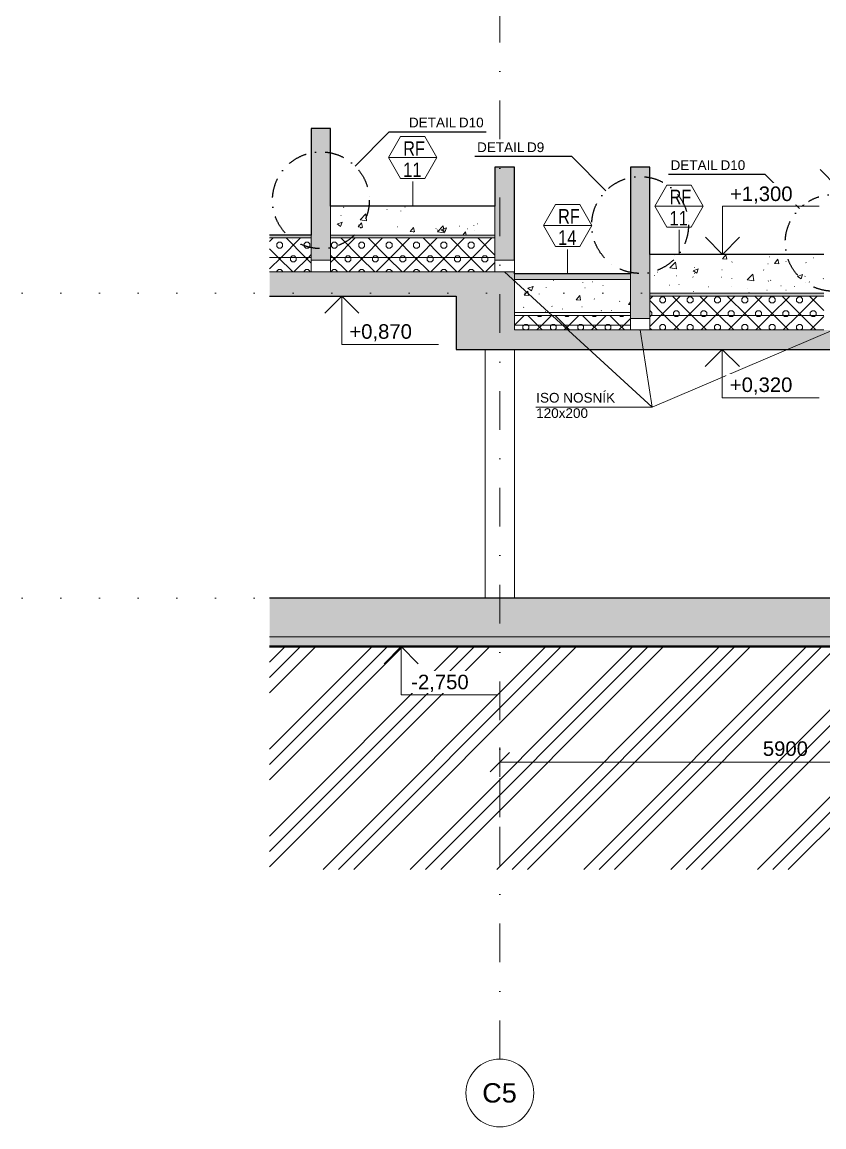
# Model space of a CAD drawing. Header units: millimetres. Extents: x -9657 to 178820, y -8645 to 72638.
# Drawn here: x 22260 to 30548, y -7711 to 3700 of the extents above; entities that cross this region are included whole.
import ezdxf

# ---------------------------------------------------------------- set-up
doc = ezdxf.new("R2010")
doc.units = ezdxf.units.MM
for name, pattern in [('HA_DashDot_10mm-S3mm', [1000, 400, -300, 0, -300]), ('HA_DashDot_4mm-S1mm', [400, 200, -100, 0, -100]), ('HA_Dot-S4mm', [400, 0, -400])]:
    doc.linetypes.add(name, pattern=pattern)
for name, color, linetype, lineweight in [('A-____-____-DIMS', 9, 'Continuous', 5), ('A-____-____-DIMS-100', 9, 'Continuous', 5), ('A-DETL-____-OTLN', 9, 'Continuous', 25), ('A-DETL-____-THIN', 9, 'Continuous', 9), ('A-DETL-____-WIDE', 9, 'Continuous', 40), ('A-DETL-GENF-OTLN', 9, 'Continuous', 9), ('A-FLOR-____-IDEN', 9, 'Continuous', 9), ('A-FLOR-____-MCUT', 9, 'Continuous', 25), ('A-FLOR-____-OTLN', 9, 'Continuous', 9), ('A-FLOR-____-OVHD', 9, 'HA_DashDot_4mm-S1mm', 25), ('A-FLOR-____-PATT', 9, 'Continuous', 25), ('A-FLOR-LEVL-OTLN', 9, 'Continuous', 9), ('A-WALL-____-MCUT', 9, 'Continuous', 25), ('A-WALL-____-PATT', 9, 'Continuous', 25), ('C-PRKG-____-OTLN', 9, 'Continuous', 9), ('G-____-____-DIMS', 9, 'Continuous', 5), ('G-____-____-TEXT', 9, 'Continuous', 5), ('S-BEAM-____-MCUT', 9, 'Continuous', 25), ('S-BEAM-____-OTLN', 9, 'Continuous', 9), ('S-COLS-____-OTLN', 9, 'Continuous', 9), ('S-GRID-____-IDEN', 9, 'Continuous', 9), ('S-GRID-____-OTLN', 9, 'Continuous', 5)]:
    doc.layers.add(name, color=color, linetype=linetype, lineweight=lineweight)
doc.styles.add('Arial', font='arial.ttf', dxfattribs={"height": 200})
doc.styles.add('Arial Narrow', font='ARIALN.TTF', dxfattribs={"height": 150})
doc.styles.add('Arial_1', font='arial.ttf', dxfattribs={"height": 150})
doc.styles.add('Arial_2', font='arial.ttf', dxfattribs={"height": 100})
doc.styles.add('Arial_3', font='arial.ttf', dxfattribs={"width": 0.8, "height": 150})
doc.dimstyles.new('Inner_Dimensions_1', dxfattribs={"dimscale": 304.8, "dimtxt": 153.03891, "dimasz": 0.656168, "dimexe": 0.492126, "dimexo": 0.0625, "dimgap": 0.065617, "dimtad": 1, "dimdec": 0, "dimzin": 0, "dimdsep": 46, "dimtxsty": 'Arial_1', "dimblk1": 'OBLIQUE', "dimblk2": 'OBLIQUE', "dimsah": 1, "dimcen": 0.09, "dimdle": 0.492126, "dimazin": 0, "dimtfac": 1, "dimtdec": 4, "dimtix": 1, "dimtmove": 0, "dimatfit": 3, "dimfxl": 0.492126, "dimfxlon": 1, "dimtvp": 1, "dimtolj": 1, "dimtzin": 0, "dimlwd": 9, "dimlwe": 9, "dimarcsym": 2})
pattern_1 = [(45, (28926.91, 1865.4), (-141.421, 141.421), []), (0, (29152.25, 1931.64), (141.421, 141.421), [25, -257.843]), (45, (29177.25, 1931.64), (-141.421, 141.421), [25, -175]), (90, (29194.93, 1949.32), (-141.421, 141.421), [25, -257.843]), (135, (29194.93, 1974.32), (-141.421, -141.421), [25, -175]), (0, (29152.25, 1992), (141.421, 141.421), [25, -257.843]), (45, (29134.58, 1974.32), (-141.421, 141.421), [25, -175]), (90, (29134.58, 1949.32), (-141.421, 141.421), [25, -257.843]), (135, (29152.25, 1931.64), (-141.421, -141.421), [25, -175]), (135, (29119.75, 1865.4), (-141.421, -141.421), [])]
pattern_2 = [(50, (28856.2, 1865.4), (537.945, -47.064), [56.25, -618.75]), (355, (28856.2, 1865.4), (-104.06, 564.144), [45, -495]), (100.451, (28901.03, 1861.5), (433.886, 517.08), [47.805, -525.86]), (46.184, (28856.2, 2015.4), (800.43, -124.14), [84.38, -928.12]), (96.636, (28922.9, 2005.06), (701, 730.6), [71.71, -788.78]), (351.184, (28856.2, 2015.4), (701, 730.59), [67.5, -742.5]), (21, (28931.2, 1977.9), (447.68, -301.964), [56.25, -618.75]), (326, (28931.2, 1977.9), (182.49, 543.86), [45, -495]), (71.451, (28968.5, 1952.74), (630.17, 241.89), [47.805, -525.86]), (37.5, (28856.2, 1865.4), (9.12, 249.67), [3.353, -485.647, 3.353, -499.147, -496.875]), (37.5, (28856.2, 1865.4), (9.12, 249.67), [-991.5, 3.353, -493.522]), (7.5, (28856.2, 1865.4), (197.302, 295.809), [3.353, -283.147, 3.353, -474.397, -189.375]), (7.5, (28856.2, 1865.4), (197.302, 295.809), [-764.25, 3.353, -186.022]), (327.5, (28688.95, 1865.4), (400.367, -16.916), [3.353, -184.147, 3.353, -581.647, -776.25]), (327.5, (28688.95, 1865.4), (400.367, -16.916), [-772.5, 3.353, -772.897]), (317.5, (28613.95, 1865.4), (437.39, 75.08), [3.353, -240.397, 3.353, -385.147, -551.25]), (317.5, (28613.95, 1865.4), (437.39, 75.08), [-632.25, 3.35, -547.9])]

# ---------------------------------------------------------------- blocks, each defined once
blk = doc.blocks.new('HA_sCO_Rectangle - 300X600-1468925-ŘEZ C-C OBJEKT C')
at = {"layer": 'S-COLS-____-OTLN'}
for p, q in [((-50984, -2250), (-50984, 320)), ((-50684, 320), (-50684, -2245))]:
    blk.add_line(p, q, dxfattribs=at)
blk = doc.blocks.new('HA_PA_Perpendicular_SingleStall - Generic-1370711-ŘEZ C-C OBJEKT C')
at = {"layer": 'C-PRKG-____-OTLN', "lineweight": 5}
for p, q in [((-53214, -2245), (-50985, -2245)), ((-50985, -2250), (-53214, -2250)), ((-50985, -2250), (-50985, -2245))]:
    blk.add_line(p, q, dxfattribs=at)
blk = doc.blocks.new('HA_PA_Perpendicular_SingleStall - Generic-V34-ŘEZ C-C OBJEKT C')
at = {"layer": 'C-PRKG-____-OTLN', "lineweight": 5}
for p, q in [((-50684, -2250), (-50684, -2245)), ((-50684, -2245), (-48134, -2245)), ((-48134, -2250), (-50684, -2250)), ((-48134, -2250), (-48134, -2245))]:
    blk.add_line(p, q, dxfattribs=at)
blk = doc.blocks.new('Grid - Radius 3_5mm-353793-ŘEZ C-C OBJEKT C')
at = {"layer": 'S-GRID-____-IDEN'}
blk.add_circle((-23334, -7361), 350, dxfattribs=at)
blk = doc.blocks.new('Spot Elevations - Default-792506-ŘEZ C-C OBJEKT C')
at = {"layer": 'G-____-____-DIMS', "lineweight": 9}
for p, q in [((-20677, 1400), (-21677, 1400)), ((-21677, 1400), (-21677, 900)), ((-21853, 1077), (-21677, 900)), ((-21677, 900), (-21500, 1077))]:
    blk.add_line(p, q, dxfattribs=at)
blk = doc.blocks.new('Spot Elevations - Flipped-794089-ŘEZ C-C OBJEKT C')
at = {"layer": 'G-____-____-DIMS', "lineweight": 9}
for p, q in [((-44882, -207), (-44705, -30)), ((-44705, -30), (-44528, -207)), ((-44705, -530), (-44705, -30)), ((-43705, -530), (-44705, -530))]:
    blk.add_line(p, q, dxfattribs=at)
blk = doc.blocks.new('DIMBLOCK79-ŘEZ C-C OBJEKT C')
at = {"layer": 'A-____-____-DIMS-100', "lineweight": 9}
for p, q in [((27198, -3794), (27198, -4094)), ((27198, -3944), (27198, -3794)), ((27198, -3944), (27298, -3844)), ((33098, -3794), (33098, -4094)), ((33098, -3944), (33098, -3794)), ((33098, -3944), (33198, -3844)), ((27198, -3944), (27098, -4044)), ((27198, -3944), (33098, -3944)), ((33098, -3944), (32998, -4044))]:
    blk.add_line(p, q, dxfattribs=at)
at = {"layer": 'A-____-____-DIMS-100', "color": 0, "lineweight": 9, "insert": (29917, -3729), "char_height": 150, "width": 553.77, "attachment_point": 1, "line_spacing_factor": 0.941778, "style": 'Arial_1'}
blk.add_mtext('5900', dxfattribs=at)
blk = doc.blocks.new('_Oblique')
at = {"color": 0, "linetype": 'ByBlock', "lineweight": -2}
blk.add_line((-0.5, -0.5), (0.5, 0.5), dxfattribs=at)
blk = doc.blocks.new('N_Floor Tag - Standard-1821837-ŘEZ C-C OBJEKT C')
at = {"layer": 'A-FLOR-____-IDEN'}
for p, q in [((-20061, 1617), (-20186, 1400)), ((-20061, 1617), (-19811, 1617)), ((-19686, 1400), (-19811, 1617)), ((-20061, 1183), (-20186, 1400)), ((-20186, 1400), (-19686, 1400)), ((-19686, 1400), (-19811, 1183)), ((-20061, 1183), (-19811, 1183))]:
    blk.add_line(p, q, dxfattribs=at)
at = {"layer": 'A-FLOR-____-IDEN', "lineweight": 5, "insert": (-20034, 1569), "char_height": 150, "width": 275.78, "attachment_point": 1, "style": 'Arial_3'}
blk.add_mtext('RF', dxfattribs=at)

msp = doc.modelspace()

# ---------------------------------------------------------------- hatches: boundary and pattern name
at = {"layer": 'A-DETL-GENF-OTLN', "lineweight": 5}
h = msp.add_hatch(dxfattribs=at)
h.set_pattern_fill('FP_32', color=250, style=0, pattern_type=2)
h.set_pattern_definition([(45, (28856.2, 1865.4), (-449.013, 449.013), []), (45, (29014.95, 1865.4), (0, 898.026), []), (45, (28697.45, 1865.4), (0, 898.026), [])])
h.paths.add_polyline_path([(59821.1, -5051.9), (59821.1, -2750), (24818.2, -2750), (24818.2, -5051.9), (51070.4, -5051.9)])
at = {"layer": 'A-FLOR-____-PATT', "lineweight": 5}
h = msp.add_hatch(dxfattribs=at)
h.set_pattern_fill('FP_28', color=256, style=0, pattern_type=2)
h.set_pattern_definition(pattern_2)
h.paths.add_polyline_path([(27148.2, 1500), (27148.2, 1800), (25448.6, 1800), (25448.6, 1500), (27005.9, 1500)])
for points in [[(25248.6, 1470), (25248.6, 1500), (24818.2, 1500), (24818.2, 1470)], [(27148.2, 1470), (27148.2, 1500), (25448.6, 1500), (25448.6, 1470), (27005.9, 1470)], [(28548.2, 1040), (28548.2, 1100), (27348.2, 1100), (27348.2, 1040)], [(30548.2, 870), (30548.2, 900), (28748.2, 900), (28748.2, 870), (29193.6, 870)]]:
    msp.add_hatch(color=256, dxfattribs=at).paths.add_polyline_path(points)
h = msp.add_hatch(dxfattribs=at)
h.set_pattern_fill('FP_26', color=256, style=0, pattern_type=2)
h.set_pattern_definition(pattern_1)
h.paths.add_polyline_path([(25248.6, 1270), (25248.6, 1470), (24818.2, 1470), (24818.2, 1270)])
h = msp.add_hatch(dxfattribs=at)
h.set_pattern_fill('FP_26', color=256, style=0, pattern_type=2)
h.set_pattern_definition(pattern_1)
h.paths.add_polyline_path([(27148.2, 1270), (27148.2, 1470), (25448.6, 1470), (25448.6, 1270), (27005.9, 1270)])
h = msp.add_hatch(dxfattribs=at)
h.set_pattern_fill('FP_26', color=256, style=0, pattern_type=2)
h.set_pattern_definition(pattern_1)
h.paths.add_polyline_path([(25248.6, 1120), (25248.6, 1270), (24818.2, 1270), (24818.2, 1120)])
h = msp.add_hatch(dxfattribs=at)
h.set_pattern_fill('FP_26', color=256, style=0, pattern_type=2)
h.set_pattern_definition(pattern_1)
h.paths.add_polyline_path([(27148.2, 1120), (27148.2, 1270), (25448.6, 1270), (25448.6, 1120), (27005.9, 1120)])
h = msp.add_hatch(dxfattribs=at)
h.set_pattern_fill('FP_28', color=256, style=0, pattern_type=2)
h.set_pattern_definition(pattern_2)
h.paths.add_polyline_path([(30548.2, 900), (30548.2, 1300), (28748.2, 1300), (28748.2, 900), (29193.6, 900)])
at = {"layer": 'A-FLOR-____-PATT', "lineweight": 9}
for points in [[(25248.6, 870), (26748.2, 870), (26748.2, 1120), (24818.2, 1120), (24818.2, 870)], [(31381.2, 320), (32838.2, 320), (32838.2, 520), (27348.2, 520), (27348.2, 320), (30748.2, 320)], [(59821.1, -2650), (59821.1, -2250), (24818.2, -2250), (24818.2, -2650), (51070.4, -2650)]]:
    msp.add_hatch(color=256, dxfattribs=at).paths.add_polyline_path(points)
at = {"layer": 'A-FLOR-____-PATT', "lineweight": 5}
h = msp.add_hatch(dxfattribs=at)
h.set_pattern_fill('FP_28', color=256, style=0, pattern_type=2)
h.set_pattern_definition(pattern_2)
h.paths.add_polyline_path([(28548.2, 700), (28548.2, 1040), (27348.2, 1040), (27348.2, 700)])
h = msp.add_hatch(dxfattribs=at)
h.set_pattern_fill('FP_26', color=256, style=0, pattern_type=2)
h.set_pattern_definition(pattern_1)
h.paths.add_polyline_path([(30548.2, 670), (30548.2, 870), (28748.2, 870), (28748.2, 670), (29193.6, 670)])
h = msp.add_hatch(dxfattribs=at)
h.set_pattern_fill('FP_26', color=256, style=0, pattern_type=2)
h.set_pattern_definition(pattern_1)
h.paths.add_polyline_path([(28548.2, 570), (28548.2, 670), (27348.2, 670), (27348.2, 570)])
h = msp.add_hatch(dxfattribs=at)
h.set_pattern_fill('FP_26', color=256, style=0, pattern_type=2)
h.set_pattern_definition(pattern_1)
h.paths.add_polyline_path([(30548.2, 520), (30548.2, 670), (28748.2, 670), (28748.2, 520), (29193.6, 520)])
h = msp.add_hatch(dxfattribs=at)
h.set_pattern_fill('FP_26', color=256, style=0, pattern_type=2)
h.set_pattern_definition(pattern_1)
h.paths.add_polyline_path([(28548.2, 520), (28548.2, 570), (27348.2, 570), (27348.2, 520)])
h = msp.add_hatch(dxfattribs=at)
h.set_pattern_fill('FP_29', color=256, style=0, pattern_type=2)
h.set_pattern_definition([(315, (28856.2, 1865.4), (215.526, 215.526), []), (315, (28856.2, 2068.6), (215.526, 215.526), [127, -76.2, 12.7, -76.2, -127]), (315, (28856.2, 2068.6), (215.526, 215.526), [-292.1, 127, 0])])
h.paths.add_polyline_path([(51070.4, -2750), (59821.1, -2750), (59821.1, -2650), (24818.2, -2650), (24818.2, -2750), (42319.7, -2750)])
at = {"layer": 'A-WALL-____-PATT', "lineweight": 9}
for points in [[(25448.6, 1240), (25448.6, 2600), (25248.6, 2600), (25248.6, 1240), (25408.6, 1240)], [(27148.2, 1240), (27348.2, 1240), (27348.2, 2200), (27148.2, 2200), (27148.2, 1270)], [(28748.2, 640), (28748.2, 2200), (28548.2, 2200), (28548.2, 640), (28688.2, 640)]]:
    msp.add_hatch(color=256, dxfattribs=at).paths.add_polyline_path(points)
at = {"layer": 'S-BEAM-____-OTLN', "lineweight": 5}
msp.add_hatch(color=256, dxfattribs=at).paths.add_polyline_path([(27005.9, 320), (27348.2, 320), (27348.2, 1120), (26748.2, 1120), (26748.2, 320)])

# ---------------------------------------------------------------- linework, layer by layer
at = {"layer": 'A-DETL-____-OTLN'}
for p, q in [((25702.1, 2213.6), (26055.7, 2567.1)), ((26055.7, 2567.1), (27055.7, 2567.1)), ((27941.1, 2311.4), (26941.1, 2311.4)), ((28294.6, 1957.8), (27941.1, 2311.4)), ((29941.1, 2126.8), (28941.1, 2126.8)), ((30294.6, 1773.2), (29941.1, 2126.8))]:
    msp.add_line(p, q, dxfattribs=at)
at = {"layer": 'A-DETL-____-THIN'}
for p, q in [((25448.6, 1240), (25248.6, 1240)), ((25248.6, 1240), (25248.6, 1120)), ((25448.6, 1120), (25448.6, 1240)), ((27348.2, 1240), (27148.2, 1240)), ((27148.2, 1240), (27148.2, 1120)), ((27348.2, 1120), (27348.2, 1240)), ((25248.6, 1120), (25448.6, 1120)), ((27148.2, 1120), (27348.2, 1120)), ((27248.2, 1120), (28771.6, -275.9)), ((28748.2, 640), (28548.2, 640)), ((28548.2, 640), (28548.2, 520)), ((28748.2, 520), (28748.2, 640)), ((28548.2, 520), (28748.2, 520)), ((28648.2, 520), (28771.6, -275.9)), ((30648.2, 520), (28771.6, -275.9)), ((28771.6, -275.9), (27571.6, -275.9))]:
    msp.add_line(p, q, dxfattribs=at)
at = {"layer": 'A-DETL-____-WIDE'}
msp.add_line((33098.2, -2750), (24818.2, -2750), dxfattribs=at)
at = {"layer": 'A-FLOR-____-IDEN'}
for p, q in [((26298.4, 1800), (26298.4, 2052.7)), ((29051.4, 1309.7), (29051.4, 1552.7)), ((27899.1, 1109.7), (27899.1, 1352.7))]:
    msp.add_line(p, q, dxfattribs=at)
at = {"layer": 'A-FLOR-____-MCUT'}
for p, q in [((27148.2, 1800), (25448.6, 1800)), ((25248.6, 1500), (24818.2, 1500)), ((30548.2, 1300), (28748.2, 1300)), ((28548.2, 1100), (27348.2, 1100)), ((24818.2, 870), (26748.2, 870)), ((27348.2, 320), (32738.2, 320)), ((27348.2, -2250), (27047.4, -2250))]:
    msp.add_line(p, q, dxfattribs=at)
at = {"layer": 'A-FLOR-____-MCUT', "lineweight": 9}
for p, q in [((25248.6, 1240), (25248.6, 1500)), ((27148.2, 1500), (25448.6, 1500)), ((25248.6, 1470), (24818.2, 1470)), ((27148.2, 1470), (25448.6, 1470)), ((25248.6, 1270), (24818.2, 1270)), ((27148.2, 1270), (25448.6, 1270)), ((28748.2, 1300), (28748.2, 640)), ((25248.6, 1120), (24818.2, 1120)), ((26748.2, 1120), (25448.6, 1120)), ((28548.2, 1040), (27348.2, 1040)), ((28548.2, 640), (28548.2, 1100)), ((30548.2, 900), (28748.2, 900)), ((30548.2, 870), (28748.2, 870)), ((28548.2, 700), (27348.2, 700)), ((28548.2, 670), (27348.2, 670)), ((30548.2, 670), (28748.2, 670)), ((28548.2, 570), (27348.2, 570)), ((28548.2, 520), (27348.2, 520)), ((30548.2, 520), (28748.2, 520)), ((24818.2, -2650), (59821.1, -2650))]:
    msp.add_line(p, q, dxfattribs=at)
at = {"layer": 'A-FLOR-____-OTLN'}
for p, q in [((26748.2, 1120), (27148.2, 1120)), ((27348.2, 1100), (27348.2, 520))]:
    msp.add_line(p, q, dxfattribs=at)
at = {"layer": 'A-FLOR-____-OVHD'}
for centre in [(25348.6, 1860), (28648.2, 1604.3), (30648.2, 1419.7)]:
    msp.add_circle(centre, 500, dxfattribs=at)
at = {"layer": 'A-FLOR-LEVL-OTLN', "linetype": 'HA_Dot-S4mm', "lineweight": 5}
for p, q in [((22260.1, 900), (59899.9, 900)), ((22260.1, -2250), (59899.9, -2250))]:
    msp.add_line(p, q, dxfattribs=at)
at = {"layer": 'A-WALL-____-MCUT'}
for p, q in [((25248.6, 2600), (25248.6, 1500)), ((25448.6, 2600), (25248.6, 2600)), ((25448.6, 1800), (25448.6, 2600)), ((27148.2, 2200), (27148.2, 1800)), ((27348.2, 2200), (27148.2, 2200)), ((27348.2, 1240), (27348.2, 2200)), ((28548.2, 2200), (28548.2, 1100)), ((28748.2, 2200), (28548.2, 2200)), ((28748.2, 1300), (28748.2, 2200))]:
    msp.add_line(p, q, dxfattribs=at)
at = {"layer": 'A-WALL-____-MCUT', "lineweight": 9}
for p, q in [((25448.6, 1240), (25448.6, 1800)), ((27148.2, 1800), (27148.2, 1240))]:
    msp.add_line(p, q, dxfattribs=at)
at = {"layer": 'S-BEAM-____-MCUT'}
for p, q in [((27348.2, 1100), (27348.2, 1120)), ((26748.2, 870), (26748.2, 320)), ((26748.2, 320), (27348.2, 320))]:
    msp.add_line(p, q, dxfattribs=at)
at = {"layer": 'S-BEAM-____-OTLN'}
for p, q in [((27148.2, 1120), (26748.2, 1120)), ((27348.2, 1040), (27348.2, 1100)), ((27348.2, 700), (27348.2, 1040)), ((27348.2, 670), (27348.2, 700)), ((27348.2, 570), (27348.2, 670)), ((27348.2, 520), (27348.2, 570))]:
    msp.add_line(p, q, dxfattribs=at)
at = {"layer": 'S-GRID-____-OTLN', "linetype": 'HA_DashDot_10mm-S3mm', "lineweight": 9}
for p, q in [((27198.2, -4511.3), (27198.2, 12450.2)), ((27198.2, -7011.3), (27198.2, -4511.3))]:
    msp.add_line(p, q, dxfattribs=at)

# ---------------------------------------------------------------- block references
at = {"layer": 'A-FLOR-____-IDEN', "lineweight": 5}
for p in [(46234.2, 900), (48987.2, 400), (47834.9, 200)]:
    msp.add_blockref('N_Floor Tag - Standard-1821837-ŘEZ C-C OBJEKT C', p, dxfattribs=at)
at = {"layer": 'C-PRKG-____-OTLN'}
for name, p in [('HA_PA_Perpendicular_SingleStall - Generic-1370711-ŘEZ C-C OBJEKT C', (78032.3, 0)), ('HA_PA_Perpendicular_SingleStall - Generic-V34-ŘEZ C-C OBJEKT C', (78032.3, 0)), ('HA_PA_Perpendicular_SingleStall - Generic-V34-ŘEZ C-C OBJEKT C', (80532.3, 0))]:
    msp.add_blockref(name, p, dxfattribs=at)
at = {"layer": 'G-____-____-DIMS', "lineweight": 9}
for name, p in [('Spot Elevations - Default-792506-ŘEZ C-C OBJEKT C', (52361.9, 1100)), ('Spot Elevations - Default-792506-ŘEZ C-C OBJEKT C', (51176.4, 400)), ('Spot Elevations - Flipped-794089-ŘEZ C-C OBJEKT C', (70270.1, 900)), ('Spot Elevations - Flipped-794089-ŘEZ C-C OBJEKT C', (74202.8, 350)), ('Spot Elevations - Flipped-794089-ŘEZ C-C OBJEKT C', (70883.3, -2720))]:
    msp.add_blockref(name, p, dxfattribs=at)
at = {"layer": 'S-COLS-____-OTLN'}
msp.add_blockref('HA_sCO_Rectangle - 300X600-1468925-ŘEZ C-C OBJEKT C', (78032.3, 0), dxfattribs=at)
at = {"layer": 'S-GRID-____-IDEN'}
msp.add_blockref('Grid - Radius 3_5mm-353793-ŘEZ C-C OBJEKT C', (50532.3, 0), dxfattribs=at)

# ---------------------------------------------------------------- texts
at = {"layer": 'A-FLOR-____-IDEN', "lineweight": 5, "char_height": 150, "width": 240.506, "attachment_point": 1, "style": 'Arial Narrow'}
for s, insert in [('11', (26198.8, 2249.3)), ('11', (28951.9, 1749.3)), ('14', (27799.5, 1549.3))]:
    msp.add_mtext(s, dxfattribs=dict(at, insert=insert))
at = {"layer": 'G-____-____-TEXT', "color": 7, "lineweight": 9, "char_height": 100, "attachment_point": 1, "style": 'Arial_2'}
for s, insert, width in [('DETAIL ', (26259, 2713.1), 625.316), ('D10', (26774.9, 2713.1), 312.658), ('DETAIL ', (26963, 2457.4), 625.316), ('D9', (27478.9, 2457.4), 216.456), ('DETAIL ', (28963, 2272.8), 625.316), ('D10', (29478.9, 2272.8), 312.658), ('SO NOSNÍK ', (27613.3, -129.8), 962.025), ('I', (27573.7, -129.8), 48.101), ('120x200', (27573.7, -288.6), 657.384)]:
    msp.add_mtext(s, dxfattribs=dict(at, insert=insert, width=width))
at = {"layer": 'S-GRID-____-IDEN', "lineweight": 5, "insert": (27016.5, -7259.8), "char_height": 200, "width": 440.928, "attachment_point": 1, "style": 'Arial'}
msp.add_mtext('C5', dxfattribs=at)

# ---------------------------------------------------------------- dimensions: what is measured, and where the dimension line sits
at = {"layer": 'A-____-____-DIMS', "lineweight": 9}
dim = msp.add_linear_dim(base=(33098.2, -3943.5), p1=(27198.2, -3793.5), p2=(33098.2, -3793.5), dimstyle='Inner_Dimensions_1', override={"dimpost": '<>', "dimfxl": 5900.000013}, dxfattribs=at)
dim.commit()
dim.dimension.update_dxf_attribs({"geometry": 'DIMBLOCK79-ŘEZ C-C OBJEKT C', "text_midpoint": (30148.2, -3846.9)})

# ---------------------------------------------------------------- next in the draw order: texts
at = {"layer": 'G-____-____-DIMS', "lineweight": 9, "char_height": 150, "attachment_point": 1, "line_spacing_factor": 0.941778, "style": 'Arial_1', "bg_fill": 3, "box_fill_scale": 1.25, "bg_fill_color": 256, "bg_fill_true_color": 13158600, "bg_fill_transparency": 0}
for s, insert, width in [('+1,300', (29577.5, 2001.8), 773.133), ('+0,870', (25642.9, 579.3), 773.133), ('+0,320', (29575.6, 29.3), 773.133), ('-2,750', (26282.1, -3040.7), 710.695)]:
    msp.add_mtext(s, dxfattribs=dict(at, insert=insert, width=width))

doc.saveas('drawing.dxf')
